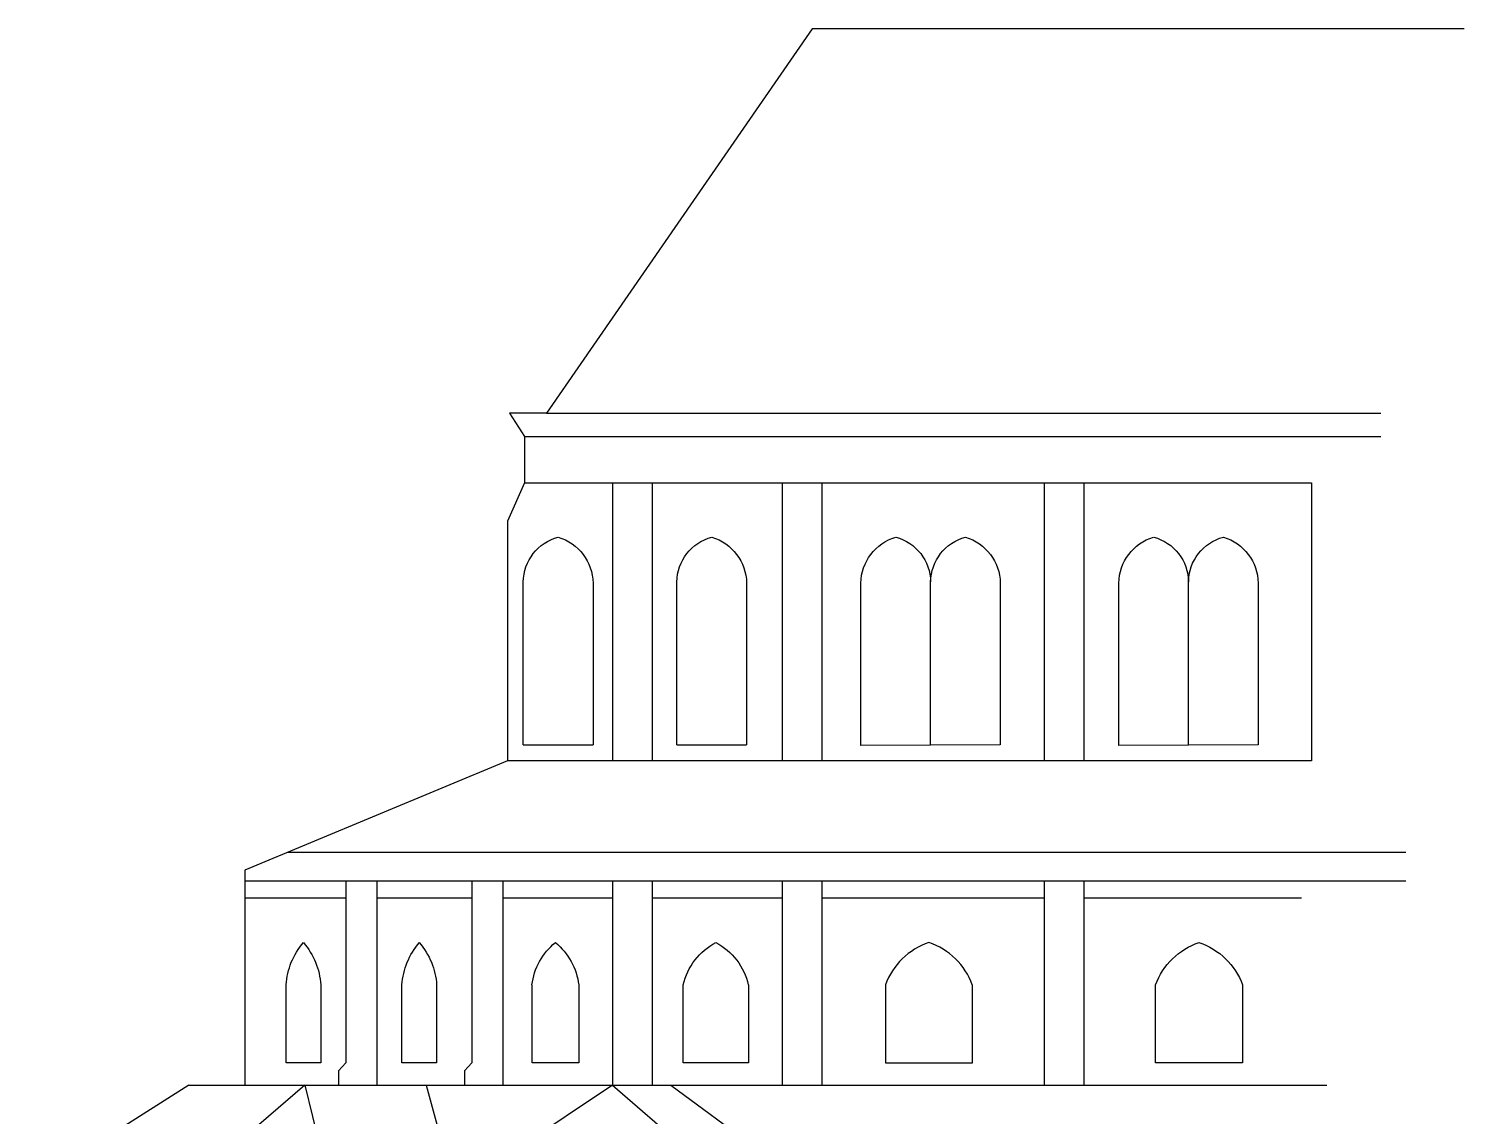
# Model space of a CAD drawing. Extents: x 77 to 121, y -270 to -21.
# Drawn here: x 85.92 to 111.99, y -151.32 to -131.58 of the extents above; entities that cross this region are included whole.
import ezdxf

# ---------------------------------------------------------------- set-up
doc = ezdxf.new("R2010")
doc.units = 0
doc.layers.add('ELEVATIONS', color=7, linetype='CONTINUOUS')

msp = doc.modelspace()

# ---------------------------------------------------------------- linework, layer by layer
at = {"layer": 'ELEVATIONS'}
for p, q in [((100.147, -131.581), (95.321, -138.557)), ((111.987, -131.581), (100.147, -131.581)), ((94.651, -138.557), (94.921, -138.982)), ((95.321, -138.557), (94.651, -138.557)), ((95.321, -138.557), (110.471, -138.557)), ((94.921, -138.982), (110.471, -138.982)), ((94.921, -138.982), (94.921, -139.822)), ((94.921, -139.822), (94.615, -140.518)), ((94.921, -139.822), (109.214, -139.822)), ((96.522, -139.822), (96.522, -144.868)), ((97.242, -139.822), (97.242, -144.868)), ((99.604, -139.822), (99.604, -144.868)), ((100.324, -139.822), (100.324, -144.868)), ((104.359, -139.822), (104.359, -144.868)), ((105.078, -139.822), (105.078, -144.868)), ((109.214, -139.822), (109.214, -144.868)), ((94.615, -140.518), (94.615, -144.868)), ((94.902, -144.58), (94.902, -141.624)), ((96.168, -141.643), (96.168, -144.58)), ((97.69, -144.58), (97.69, -141.624)), ((98.956, -141.643), (98.956, -144.58)), ((101.032, -144.59), (101.032, -141.643)), ((102.297, -144.58), (102.297, -141.624)), ((103.563, -141.643), (103.563, -144.58)), ((105.715, -144.59), (105.715, -141.643)), ((106.98, -144.58), (106.98, -141.624)), ((108.246, -141.643), (108.246, -144.58)), ((94.902, -144.58), (96.168, -144.58)), ((97.69, -144.58), (98.956, -144.58)), ((103.563, -144.58), (101.032, -144.59)), ((108.246, -144.58), (105.715, -144.59)), ((94.615, -144.868), (89.845, -146.853)), ((109.214, -144.868), (94.615, -144.868)), ((90.622, -146.529), (110.927, -146.529)), ((89.845, -146.853), (89.845, -150.756)), ((89.845, -147.052), (110.927, -147.052)), ((91.68, -147.052), (91.68, -150.35)), ((92.245, -147.052), (92.245, -150.756)), ((93.967, -147.052), (93.967, -150.35)), ((94.532, -147.052), (94.532, -150.756)), ((96.522, -147.052), (96.522, -150.756)), ((97.242, -147.052), (97.242, -150.756)), ((99.604, -147.052), (99.604, -150.756)), ((100.324, -147.052), (100.324, -150.756)), ((104.359, -147.052), (104.359, -150.756)), ((105.078, -147.052), (105.078, -150.756)), ((89.845, -147.356), (91.68, -147.356)), ((92.245, -147.356), (93.967, -147.356)), ((94.532, -147.356), (96.522, -147.356)), ((97.242, -147.356), (99.604, -147.356)), ((100.324, -147.356), (104.359, -147.356)), ((105.078, -147.356), (109.031, -147.356)), ((90.596, -150.351), (90.596, -148.938)), ((91.225, -148.938), (91.225, -150.351)), ((92.699, -150.351), (92.699, -148.938)), ((93.328, -148.938), (93.328, -150.351)), ((95.06, -150.351), (95.06, -148.938)), ((95.908, -148.938), (95.908, -150.351)), ((97.807, -150.351), (97.807, -148.938)), ((98.988, -148.938), (98.988, -150.351)), ((101.476, -148.938), (101.476, -150.351)), ((103.056, -150.351), (103.056, -148.938)), ((106.382, -150.351), (106.382, -148.938)), ((107.961, -148.938), (107.961, -150.351)), ((91.225, -150.351), (90.596, -150.351)), ((91.68, -150.35), (91.548, -150.497)), ((93.328, -150.351), (92.699, -150.351)), ((93.967, -150.35), (93.835, -150.497)), ((95.908, -150.351), (95.06, -150.351)), ((98.988, -150.351), (97.807, -150.351)), ((101.476, -150.351), (103.056, -150.351)), ((107.961, -150.351), (106.382, -150.351)), ((91.548, -150.497), (91.548, -150.756)), ((93.835, -150.497), (93.835, -150.756)), ((88.831, -150.756), (85.922, -152.599)), ((90.937, -150.756), (88.369, -152.961)), ((88.831, -150.756), (109.493, -150.756)), ((90.937, -150.756), (91.419, -152.715)), ((93.137, -150.756), (93.429, -151.825)), ((96.522, -150.756), (93.64, -152.681)), ((96.522, -150.756), (98.741, -152.681)), ((97.579, -150.756), (99.675, -152.298))]:
    msp.add_line(p, q, dxfattribs=at)
at = {"layer": 'ELEVATIONS', "extrusion": (0, 0, -1)}
for centre, radius, start, end in [((-95.756, -141.634), 0.854, 0.6974, 74.9729), ((-95.281, -141.659), 0.887, 106.6349, 178.9594), ((-98.545, -141.634), 0.854, 0.6974, 74.9729), ((-98.069, -141.659), 0.887, 106.6349, 178.9594), ((-101.918, -141.659), 0.887, 1.0414, 73.365), ((-101.443, -141.634), 0.854, 105.0271, 179.3026), ((-103.152, -141.634), 0.854, 0.6974, 74.9729), ((-102.676, -141.659), 0.887, 106.6349, 178.9594), ((-106.601, -141.659), 0.887, 1.0414, 73.365), ((-106.126, -141.634), 0.854, 105.0271, 179.3026), ((-107.835, -141.634), 0.854, 0.6974, 74.9729), ((-107.359, -141.659), 0.887, 106.6349, 178.9594), ((-91.888, -149.02), 1.295, 3.6363, 40.9818), ((-89.932, -149.02), 1.295, 139.0182, 176.3637), ((-93.992, -149.02), 1.295, 3.6363, 40.9818), ((-92.036, -149.02), 1.295, 139.0182, 176.3637), ((-96.213, -149.074), 1.161, 6.7195, 51.0823), ((-94.755, -149.074), 1.161, 128.9177, 173.2805), ((-98.925, -149.187), 1.145, 12.5487, 62.582), ((-97.87, -149.187), 1.145, 117.418, 167.4513), ((-107.57, -149.37), 1.264, 20.0001, 71.6252), ((-106.772, -149.37), 1.264, 108.3748, 159.9999)]:
    msp.add_arc(centre, radius, start, end, dxfattribs=at)
at = {"layer": 'ELEVATIONS'}
for centre, start, end in [((102.665, -149.37), 108.3748, 159.9999), ((101.867, -149.37), 20.0001, 71.6252)]:
    msp.add_arc(centre, 1.264, start, end, dxfattribs=at)

doc.saveas('drawing.dxf')
